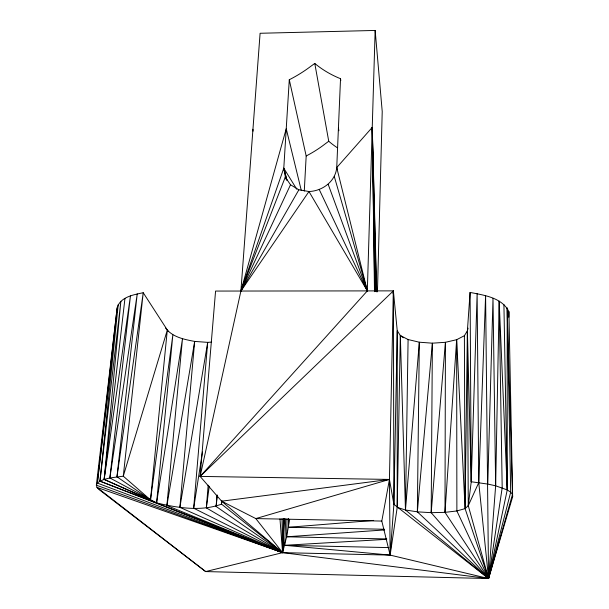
<?xml version="1.0" encoding="UTF-8"?>
<svg xmlns="http://www.w3.org/2000/svg" width="609" height="609" viewBox="0 0 609 609"><rect width="100%" height="100%" fill="white"/><g stroke="black" fill="none" stroke-linecap="round" stroke-linejoin="round"><path stroke-width="0.91" d="M168.381 331.654L143.222 292.723C133.66 294.733 120.194 296.948 117.156 307.857L96.359 485.183L96.983 487.383L99.153 489.628L205.652 571.577L488.555 578.55L444.996 512.359L445.423 342.304L456.651 339.7L464.385 335.704L467.385 330.862L468.093 328.137M285.705 518.845L284.669 545.299L390.141 555.104L389.44 479.428L200.125 476.413L393.376 290.874L397.235 330.687L397.213 507.366L405.465 509.992L488.555 578.55L485.594 295.677L478.758 482.617L468.268 505.668L465.086 508.614L456.879 510.951L444.996 512.359L431.18 512.671L432.367 343.179L445.423 342.304L431.18 512.671L488.555 578.55L512.641 496.784L508.911 311.694C502.113 297.573 483.896 295.159 470.079 292.427L467.385 330.862L465.086 508.614L488.555 578.55L282.591 552.652L96.983 487.383L205.652 571.577L282.591 552.652L390.141 555.104L488.555 578.55L512.489 494.485L507.183 308.047L507.236 489.925L488.555 578.55L393.894 504.321L389.44 479.428L393.376 290.874L215.571 291.064L200.125 476.413L221.63 501.192L282.591 552.652L286.611 536.803L289.656 519.485M507.183 308.047L510.685 492.186L488.555 578.55L417.355 511.842L419.319 342.212L408.091 339.54L400.326 335.513L397.235 330.687L393.894 504.321L390.141 555.104L381.805 521.068L389.44 479.428L221.63 501.192L221.531 504.123L282.591 552.652L284.426 518.716M408.091 339.54L405.465 509.992L417.355 511.842L431.18 512.671M403.341 337.774L400.326 335.513L397.213 507.366L390.141 555.104M444.996 512.359L456.651 339.7L456.879 510.951L488.555 578.55L495.65 485.807L499.159 301.227L507.236 489.925L510.685 492.186L512.489 494.485L512.641 496.784M283.421 518.48L282.591 552.652L96.359 485.183L97.349 483.082L118.245 304.462L99.952 481.14L97.349 483.082L282.591 552.652L284.152 518.525M386.73 538.935L286.611 536.803L287.045 518.853M377.458 291.825L382.224 111.523L375.152 30.45L260.096 33.274L240.905 291.033L200.125 476.413L367.334 290.896L375.152 30.45M495.65 485.807L487.771 484.071L493.001 298.25L495.65 485.807L507.236 489.925L503.917 304.523M488.555 578.55L468.268 505.668L471.229 481.757L477.136 293.591L478.758 482.617L488.555 578.55L502.189 487.786L499.159 301.227M337.059 169.416L336.739 167.566L340.53 78.698A101.444 83.068 -7.7 0 1 314.784 63.435L310.697 66.389A123.619 99.922 -14.8 0 1 289.283 79.741L283.786 168.213L285.728 178.985L285.248 177.166L240.905 291.033L308.961 191.515C322.367 191.089 335.49 181.497 336.739 167.566L372.244 127.38L376.743 291.787M304.279 191.081L306.182 155.973L289.283 79.741M221.821 500.347L221.531 504.123C201.244 511.766 177.196 507.807 156.582 502.927L99.952 481.14L120.864 301.28L104.154 479.412L99.952 481.14L282.591 552.652L282.043 518.731M279.965 518.921L282.591 552.652L216.126 506.46L217.002 495.102M221.63 501.192L255.818 518.586L282.591 552.652L206.344 507.876L208.171 485.19M124.959 298.395L104.154 479.412L156.582 502.927L282.591 552.652L193.67 508.195L207.699 342.365L211.399 342.098M156.582 502.927L172.865 334.843L150.499 499.898L123.277 476.185L109.871 477.951L130.455 295.898L104.154 479.412L109.871 477.951L156.582 502.927L182.479 338.794L166.896 505.546L282.591 552.652L179.876 507.381L194.667 341.413C184.139 339.419 172.233 337.127 165.496 327.931M417.355 511.842L432.367 343.179L419.319 342.212L405.465 509.992L400.326 335.513M150.499 499.898L167.3 330.108L123.277 476.185L143.222 292.723L116.974 476.794L150.499 499.898L104.154 479.412M393.079 293.705L393.376 290.874L393.894 504.321M216.126 506.46L217.322 495.155M116.974 476.794L137.231 293.873L109.871 477.951M97.349 483.082L117.156 307.857M206.344 507.876L209.252 486.294M193.67 508.195L202.454 452.007M508.774 317.243L508.911 311.694M166.896 505.546L194.667 341.413L207.699 342.365L179.876 507.381M200.125 476.413L200.559 474.563M285.248 177.166L290.523 184.755L240.905 291.033L286.238 128.743L301.295 190.442M336.739 167.566L367.334 290.896L308.961 191.515L298.859 189.802L240.905 291.033L283.786 168.213L296.773 189.247M314.784 63.435L328.738 141.258L325.122 143.93A110.046 92.111 -14.8 0 1 306.182 155.973M381.805 521.068L255.818 518.586L389.44 479.428M255.818 518.586L257.706 518.411M373.66 520.406L288.415 527.287L288.483 518.792L288.415 527.287L384.446 529.251M286.611 536.803L384.523 529.937M386.73 539.315L284.669 545.299L388.923 547.598M468.268 505.668L467.385 330.862L471.229 481.757L487.771 484.071M290.523 184.755L298.859 189.802M319.276 189.597L367.334 290.896L334.326 176.602M328.19 184.352L367.334 290.896M286.915 180.028L283.786 168.213L286.824 180.157M338.429 127.92L338.878 130.729M340.53 78.698L340.796 80.571M252.948 129.275L253.032 131.171M456.651 339.7L465.086 508.614L464.385 335.704M376.408 291.703L372.244 127.38L374.497 291.673M375.494 291.277L372.244 127.38L374.748 291.308M470.079 292.427L471.229 481.757M337.196 147.66A90.086 76.277 -7.3 0 1 328.738 141.258"/></g></svg>
